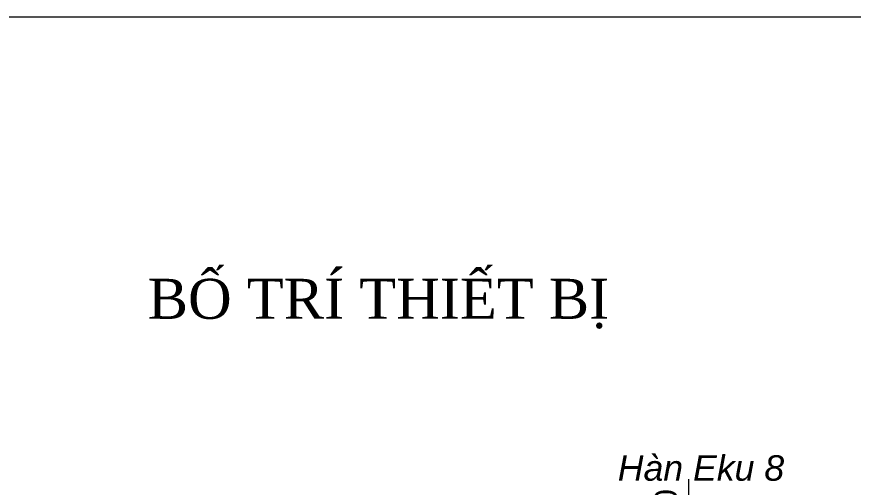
# Model space of a CAD drawing. Header units: millimetres. Extents: x 0 to 4548, y 0 to 3216.
# Drawn here: x 2148 to 3255, y 2593 to 3216 of the extents above; entities that cross this region are included whole.
import ezdxf
from ezdxf.enums import TextEntityAlignment as Align

# ---------------------------------------------------------------- set-up
doc = ezdxf.new("R2010")
doc.units = ezdxf.units.MM
doc.layers.add('0 TĂNG CỨNG', color=7, linetype='Continuous', lineweight=15)
doc.layers.add('1-EMC-ACESS', color=4, linetype='Continuous')
doc.layers.add('DIM', color=253, linetype='Continuous')
doc.styles.add('Arial', font='arial.ttf')
doc.styles.add('Tahoma (Input Text)', font='tahoma.ttf')
doc.dimstyles.new('Thiện Dim-30', dxfattribs={"dimtxt": 30, "dimasz": 12, "dimexe": 10, "dimexo": 10, "dimgap": 15, "dimtad": 1, "dimdec": 0, "dimtxsty": 'Arial', "dimcen": 10, "dimclrd": 5, "dimclre": 5, "dimclrt": 3, "dimazin": 3, "dimtfac": 1, "dimtdec": 0, "dimtmove": 0, "dimatfit": 3, "dimldrblk": 'ARCHTICK', "dimlwd": 9, "dimlwe": 9})

# ---------------------------------------------------------------- blocks, each defined once
blk = doc.blocks.new('KHUNG KT1')
at = {"color": 7}
blk.add_lwpolyline([(0, 0), (7128, 0), (7128, -5040), (0, -5040)], close=True, dxfattribs=at)
at = {"color": 1, "style": 'Tahoma (Input Text)', "flags": 8}
for tag, p in [('#03', (1514.7, -4846.3)), ('#01', (328.9, -4851.1)), ('#05', (2819, -4851.1)), ('#07', (4424, -4851.1)), ('#09', (5172.9, -4851.1)), ('#02', (189.8, -4995.1)), ('#04', (1755.3, -4995.1)), ('#06', (2727.8, -4995.1)), ('#08', (4382.7, -4995.1)), ('#10', (5172.9, -4995.1))]:
    blk.add_attdef(tag, p, '', height=60, dxfattribs=at)
blk.add_attdef('#11', text='', height=60, dxfattribs=at).set_placement((6996, -4961.6), align=Align.CENTER)
at = {"layer": '0 TĂNG CỨNG', "color": 1, "style": 'Arial'}
blk.add_attdef('#12', (852.8, -4987.6), '', height=60, dxfattribs=at)
blk = doc.blocks.new('*D18')
at = {"layer": 'Defpoints', "color": 0, "transparency": 16777216}
for p in [(2977.8, 2507.2), (3037.5, 2507.2), (2943.9, 2457.2)]:
    blk.add_point(p, dxfattribs=at)
at = {"layer": 'DIM', "color": 5, "lineweight": 9, "transparency": 16777216}
for p, q in [((3037.5, 2519.2), (3037.5, 2604.1)), ((2987.8, 2507.2), (3047.5, 2507.2)), ((3037.5, 2457.2), (3037.5, 2507.2)), ((2953.9, 2457.2), (3047.5, 2457.2)), ((3037.5, 2445.2), (3037.5, 2433.2))]:
    blk.add_line(p, q, dxfattribs=at)
at = {"layer": 'DIM', "color": 5, "transparency": 16777216}
for points in [[(3035.5, 2519.2), (3039.5, 2519.2), (3037.5, 2507.2)], [(3035.5, 2445.2), (3039.5, 2445.2), (3037.5, 2457.2)]]:
    blk.add_solid(points, dxfattribs=at)
at = {"layer": 'DIM', "color": 3, "transparency": 16777216, "insert": (3007.2, 2567.6), "char_height": 30, "attachment_point": 5, "rotation": 90, "style": 'Arial'}
blk.add_mtext('50', dxfattribs=at)
blk = doc.blocks.new('_ArchTick')
at = {"color": 0, "const_width": 0.15}
blk.add_lwpolyline([(-0.5, -0.5), (0.5, 0.5)], dxfattribs=at)

msp = doc.modelspace()

# ---------------------------------------------------------------- block references
at = {"layer": '0 TĂNG CỨNG', "color": 1, "xscale": 0.6380320210009814, "yscale": 0.6380320210009814, "zscale": 0.6380320210009814}
msp.add_blockref('KHUNG KT1', (0, 3215.7), dxfattribs=at)

# ---------------------------------------------------------------- texts
at = {"color": 7, "insert": (3053.4, 2618.6), "char_height": 33.75, "width": 785.055, "attachment_point": 5, "style": 'Arial'}
msp.add_mtext('{\\fArial|b0|i1|c0|p34;Hàn Eku 8}', dxfattribs=at)
at = {"layer": '1-EMC-ACESS', "color": 1, "linetype": 'ByBlock', "lineweight": -2, "insert": (2626.9, 2869.1), "char_height": 52.92, "width": 810.522, "attachment_point": 2, "style": 'Arial'}
msp.add_mtext('{\\fTimes New Roman|b0|i0|c0|p18;\\C7;BỐ TRÍ THIẾT BỊ}', dxfattribs=at)

# ---------------------------------------------------------------- dimensions: what is measured, and where the dimension line sits
at = {"layer": 'DIM', "color": 2}
dim = msp.add_linear_dim(base=(3037.5, 2507.2), p1=(2943.9, 2457.2), p2=(2977.8, 2507.2), angle=90, dimstyle='Thiện Dim-30', dxfattribs=at)
dim.commit()
dim.dimension.update_dxf_attribs({"geometry": '*D18', "text_midpoint": (3007.2, 2567.6)})

doc.saveas('drawing.dxf')
